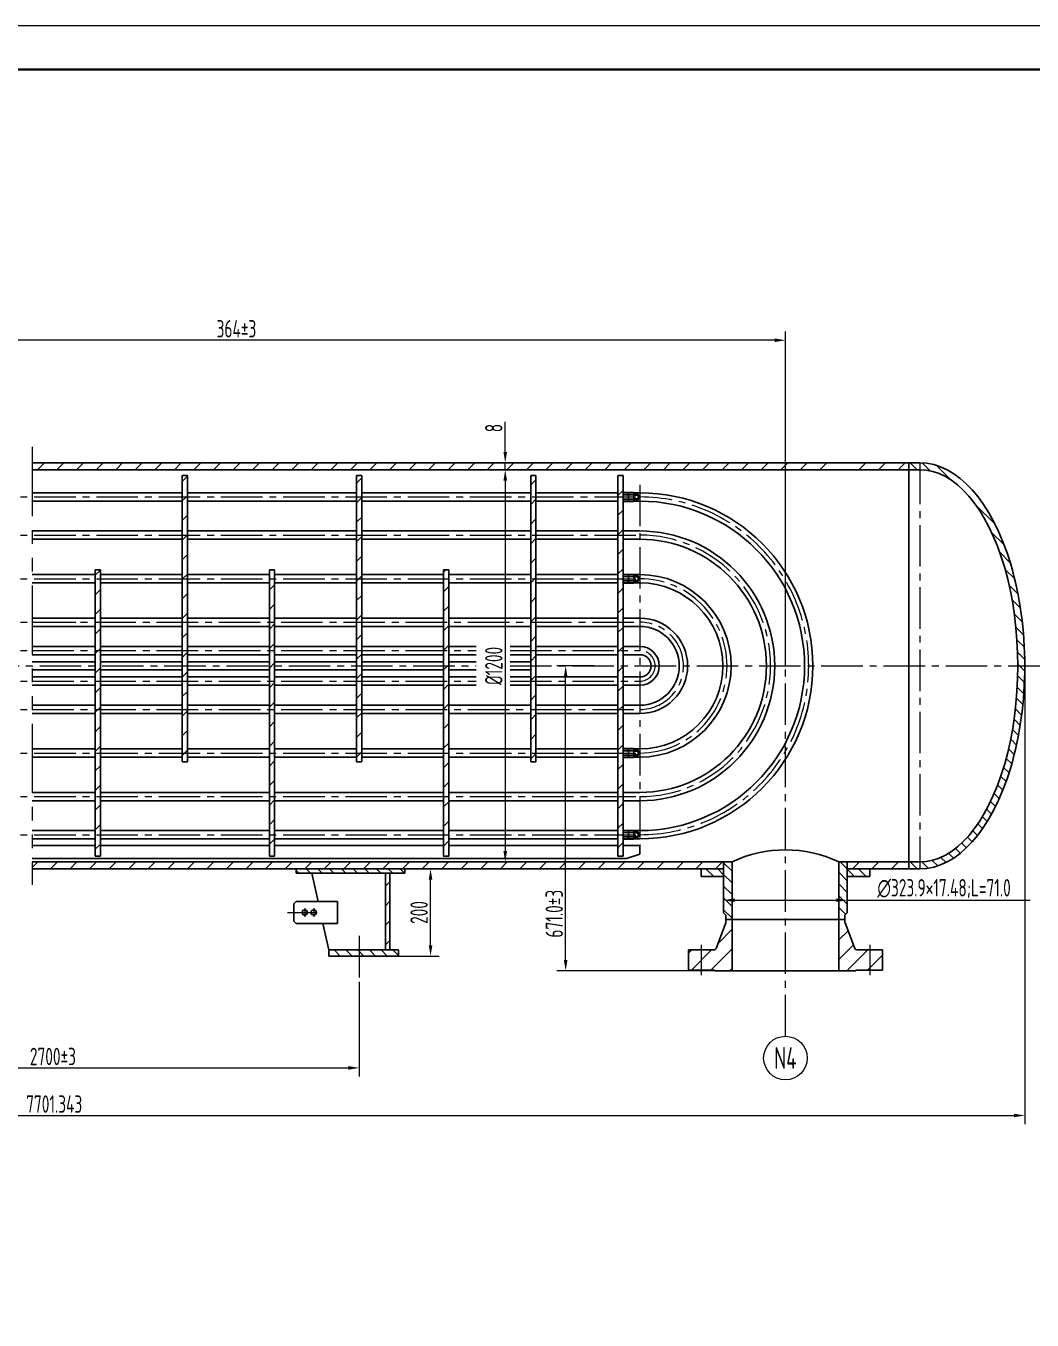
# Model space of a CAD drawing. Header units: millimetres. Extents: x 5765 to 6606, y -201 to 393.
# Drawn here: x 6033.8 to 6264.8, y 96.4 to 393.4 of the extents above; entities that cross this region are included whole.
import ezdxf
from ezdxf.enums import TextEntityAlignment as Align

# ---------------------------------------------------------------- set-up
doc = ezdxf.new("R2010")
doc.units = ezdxf.units.MM
doc.linetypes.add('CENTER2', pattern=[28.575, 19.05, -3.175, 3.175, -3.175])
doc.linetypes.add('PHANTOM2', pattern=[31.75, 15.875, -3.175, 3.175, -3.175, 3.175, -3.175])
for name, color, linetype, lineweight in [('1粗实线', 7, 'Continuous', 35), ('2细实线', 3, 'Continuous', 13), ('3中心线', 1, 'CENTER2', 13), ('5双点划线', 2, 'PHANTOM2', 13), ('6剖面线', 6, 'Continuous', 13), ('7文本', 2, 'Continuous', 13), ('8标注', 3, 'Continuous', 13), ('9图表', 4, 'Continuous', 13)]:
    doc.layers.add(name, color=color, linetype=linetype, lineweight=lineweight)
doc.styles.add('lanpec', font='bpec_e.shx', dxfattribs={"width": 0.75, "bigfont": 'hztxt.shx'})
doc.styles.add('lanpec-dim', font='bpec_e.shx', dxfattribs={"width": 0.75})
doc.dimstyles.new('lanpec', dxfattribs={"dimtxt": 4, "dimasz": 2.5, "dimexe": 2, "dimexo": 0, "dimtad": 1, "dimdsep": 46, "dimtxsty": 'lanpec-dim', "dimcen": 2.5, "dimclrd": 256, "dimclre": 256, "dimclrt": 256, "dimazin": 0, "dimtfac": 1, "dimtmove": 0, "dimatfit": 3, "dimfxl": 1, "dimlwd": -1, "dimlwe": -1, "dimarcsym": 0})
doc.dimstyles.new('lanpec$0', dxfattribs={"dimscale": 10, "dimtxt": 4, "dimasz": 2.5, "dimexe": 2, "dimexo": 0, "dimtad": 1, "dimdec": 1, "dimdsep": 46, "dimtxsty": 'lanpec-dim', "dimcen": 0.09, "dimclrd": 256, "dimclre": 256, "dimclrt": 256, "dimadec": 1, "dimazin": 0, "dimtfac": 0.707, "dimtdec": 1, "dimtmove": 0, "dimatfit": 3, "dimfxl": 1, "dimarcsym": 0})
pattern_1 = [(45, (5976.231, 1232.6665), (-2.245064, 2.245064), [])]
pattern_2 = [(45, (4694.1136, 1225.4464), (-2.245064, 2.245064), [])]
pattern_3 = [(135, (5976.2309, 1232.6665), (-1.3470384, -1.3470384), [])]

# ---------------------------------------------------------------- blocks, each defined once
blk = doc.blocks.new('A1')
at = {"layer": '1粗实线'}
blk.add_lwpolyline([(-816, 10), (-10, 10), (-10, 584), (-816, 584)], close=True, dxfattribs=at)
at = {"layer": '9图表'}
blk.add_lwpolyline([(-841, 0), (0, 0), (0, 594), (-841, 594)], close=True, dxfattribs=at)
blk = doc.blocks.new('*D35')
at = {"layer": '8标注', "transparency": 16777216}
for p, q in [((5956.1, 325.61), (5956.1, 319.3)), ((6205.65, 321.3), (5958.6, 321.3)), ((6208.15, 246.58), (6208.15, 323.3))]:
    blk.add_line(p, q, dxfattribs=at)
for points in [[(5958.6, 321.72), (5958.6, 320.88), (5956.1, 321.3)], [(6205.65, 321.72), (6205.65, 320.88), (6208.15, 321.3)]]:
    blk.add_solid(points, dxfattribs=at)
at = {"layer": 'Defpoints', "color": 0, "transparency": 16777216}
for p in [(5956.1, 325.61), (5956.1, 321.3), (6208.15, 246.58)]:
    blk.add_point(p, dxfattribs=at)
at = {"layer": '8标注', "transparency": 16777216, "insert": (6082.13, 323.93), "char_height": 4, "attachment_point": 5, "style": 'lanpec-dim'}
blk.add_mtext('364%%P3', dxfattribs=at)
blk = doc.blocks.new('*D37')
at = {"layer": '8标注', "transparency": 16777216}
for p, q in [((5969.68, 173.87), (5969.68, 152.32)), ((6110.31, 174.04), (6110.31, 152.32)), ((5972.18, 154.32), (6107.81, 154.32))]:
    blk.add_line(p, q, dxfattribs=at)
for points in [[(5972.18, 154.74), (5972.18, 153.9), (5969.68, 154.32)], [(6107.81, 154.74), (6107.81, 153.9), (6110.31, 154.32)]]:
    blk.add_solid(points, dxfattribs=at)
at = {"layer": 'Defpoints', "color": 0, "transparency": 16777216}
for p in [(5969.68, 173.87), (6110.31, 174.04), (6110.31, 154.32)]:
    blk.add_point(p, dxfattribs=at)
at = {"layer": '8标注', "transparency": 16777216, "insert": (6040, 156.94), "char_height": 4, "attachment_point": 5, "style": 'lanpec-dim'}
blk.add_mtext('2700%%P3', dxfattribs=at)
blk = doc.blocks.new('*D38')
at = {"layer": '8标注', "transparency": 16777216}
for p, q in [((5817.5, 246.58), (5817.5, 141.4)), ((6263.09, 246.58), (6263.09, 141.4)), ((5820, 143.4), (6260.59, 143.4))]:
    blk.add_line(p, q, dxfattribs=at)
for points in [[(5820, 143.81), (5820, 142.98), (5817.5, 143.4)], [(6260.59, 143.81), (6260.59, 142.98), (6263.09, 143.4)]]:
    blk.add_solid(points, dxfattribs=at)
at = {"layer": 'Defpoints', "color": 0, "transparency": 16777216}
for p in [(5817.5, 246.58), (6263.09, 246.58), (6263.09, 143.4)]:
    blk.add_point(p, dxfattribs=at)
at = {"layer": '8标注', "transparency": 16777216, "insert": (6040.3, 146.02), "char_height": 4, "attachment_point": 5, "style": 'lanpec-dim'}
blk.add_mtext('7701.343', dxfattribs=at)
blk = doc.blocks.new('*D41')
at = {"layer": '8标注', "transparency": 16777216}
for p, q in [((6143.83, 291.58), (6145.83, 291.58)), ((6143.83, 289.08), (6143.83, 204.08)), ((6143.83, 201.58), (6145.83, 201.58))]:
    blk.add_line(p, q, dxfattribs=at)
for points in [[(6143.42, 289.08), (6144.25, 289.08), (6143.83, 291.58)], [(6143.42, 204.08), (6144.25, 204.08), (6143.83, 201.58)]]:
    blk.add_solid(points, dxfattribs=at)
at = {"layer": 'Defpoints', "color": 0, "transparency": 16777216}
for p in [(6143.83, 291.58), (6143.83, 201.58), (6143.83, 201.58)]:
    blk.add_point(p, dxfattribs=at)
at = {"layer": '8标注', "transparency": 16777216, "insert": (6141.21, 246.58), "char_height": 4, "attachment_point": 5, "rotation": 90, "style": 'lanpec-dim'}
blk.add_mtext('%%C1200', dxfattribs=at)
blk = doc.blocks.new('*D45')
at = {"layer": '8标注', "transparency": 16777216}
for p, q in [((6193.97, 192.8), (6193.97, 194.8)), ((6222.34, 191.41), (6222.34, 194.8)), ((6196.47, 192.8), (6219.84, 192.8)), ((6222.34, 192.8), (6264.31, 192.8))]:
    blk.add_line(p, q, dxfattribs=at)
for points in [[(6196.47, 193.22), (6196.47, 192.39), (6193.97, 192.8)], [(6219.84, 193.22), (6219.84, 192.39), (6222.34, 192.8)]]:
    blk.add_solid(points, dxfattribs=at)
at = {"layer": 'Defpoints', "color": 0, "transparency": 16777216}
for p in [(6193.97, 192.8), (6222.34, 192.8), (6222.34, 191.41)]:
    blk.add_point(p, dxfattribs=at)
at = {"layer": '8标注', "transparency": 16777216, "insert": (6244.57, 195.5), "char_height": 4, "attachment_point": 5, "style": 'lanpec-dim'}
blk.add_mtext('∅323.9×17.48;L=71.0', dxfattribs=at)
blk = doc.blocks.new('*D52')
at = {"layer": '8标注', "transparency": 16777216}
for p, q in [((6120.81, 199.98), (6128.69, 199.98)), ((6126.69, 182.48), (6126.69, 197.48)), ((6119.31, 179.98), (6128.69, 179.98))]:
    blk.add_line(p, q, dxfattribs=at)
for points in [[(6126.27, 197.48), (6127.1, 197.48), (6126.69, 199.98)], [(6126.27, 182.48), (6127.1, 182.48), (6126.69, 179.98)]]:
    blk.add_solid(points, dxfattribs=at)
at = {"layer": 'Defpoints', "color": 0, "transparency": 16777216}
for p in [(6120.81, 199.98), (6126.69, 199.98), (6119.31, 179.98)]:
    blk.add_point(p, dxfattribs=at)
at = {"layer": '8标注', "transparency": 16777216, "insert": (6124.06, 189.98), "char_height": 4, "attachment_point": 5, "rotation": 90, "style": 'lanpec-dim'}
blk.add_mtext('200', dxfattribs=at)
blk = doc.blocks.new('*D54')
at = {"layer": '8标注', "transparency": 16777216}
for p, q in [((6143.83, 295.68), (6143.83, 302.55)), ((6148.36, 293.18), (6141.83, 293.18)), ((6147.83, 291.58), (6141.83, 291.58)), ((6143.83, 291.58), (6143.83, 293.18)), ((6143.83, 289.08), (6143.83, 286.58))]:
    blk.add_line(p, q, dxfattribs=at)
for points in [[(6143.42, 295.68), (6144.25, 295.68), (6143.83, 293.18)], [(6143.42, 289.08), (6144.25, 289.08), (6143.83, 291.58)]]:
    blk.add_solid(points, dxfattribs=at)
at = {"layer": 'Defpoints', "color": 0, "transparency": 16777216}
for p in [(6143.83, 293.18), (6147.83, 291.58), (6148.36, 293.18)]:
    blk.add_point(p, dxfattribs=at)
at = {"layer": '8标注', "transparency": 16777216, "insert": (6141.21, 301.15), "char_height": 4, "attachment_point": 5, "rotation": 90, "style": 'lanpec-dim'}
blk.add_mtext('8', dxfattribs=at)
blk = doc.blocks.new('管口号')
at = {"layer": '2细实线'}
blk.add_circle((0, 5), 5, dxfattribs=at)
at = {"layer": '7文本', "style": 'lanpec', "width": 0.75}
blk.add_attdef('N', text='', height=5, dxfattribs=at).set_placement((0, 5), align=Align.MIDDLE_CENTER)
blk = doc.blocks.new('*D59')
at = {"layer": '8标注', "transparency": 16777216}
for p, q in [((6164.24, 246.58), (6155.7, 246.58)), ((6157.7, 179.08), (6157.7, 244.08)), ((6204.23, 176.58), (6155.7, 176.58))]:
    blk.add_line(p, q, dxfattribs=at)
for points in [[(6157.28, 244.08), (6158.12, 244.08), (6157.7, 246.58)], [(6157.28, 179.08), (6158.12, 179.08), (6157.7, 176.58)]]:
    blk.add_solid(points, dxfattribs=at)
at = {"layer": 'Defpoints', "color": 0, "transparency": 16777216}
for p in [(6157.7, 246.58), (6164.24, 246.58), (6204.23, 176.58)]:
    blk.add_point(p, dxfattribs=at)
at = {"layer": '8标注', "transparency": 16777216, "insert": (6155.08, 189.7), "char_height": 4, "attachment_point": 5, "rotation": 90, "style": 'lanpec-dim'}
blk.add_mtext('671.0±3', dxfattribs=at)

msp = doc.modelspace()

# ---------------------------------------------------------------- hatches: boundary and pattern name
at = {"layer": '6剖面线'}
h = msp.add_hatch(dxfattribs=at)
h.set_pattern_fill('ANSI31', color=256, style=0)
h.set_pattern_definition(pattern_1)
h.paths.add_polyline_path([(6223.673, 293.183), (6223.673, 291.583), (6236.493, 291.583), (6236.493, 293.183)])
h.paths.add_polyline_path([(6219.401, 291.583), (6219.401, 293.183), (6035.241, 293.183), (6035.241, 291.583)])
h = msp.add_hatch(dxfattribs=at)
h.set_pattern_fill('ANSI31', color=256, scale=0.6, angle=90, style=0)
h.set_pattern_definition(pattern_3)
h.paths.add_polyline_path([(6238.993, 201.583), (6236.493, 201.583), (6236.493, 199.983), (6238.993, 199.983)])
edge = h.paths.add_edge_path()
edge.add_ellipse((6238.993, 246.583), major_axis=(0, 46.6), ratio=0.5171674, start_angle=180, end_angle=360)
edge.add_line((6238.993, 293.183), (6238.993, 291.583))
edge.add_ellipse((6238.993, 246.583), major_axis=(0, 45), ratio=0.5, start_angle=180, end_angle=360, ccw=False)
edge.add_line((6238.993, 201.583), (6238.993, 199.983))
h.paths.add_polyline_path([(6238.993, 293.183), (6236.493, 293.183), (6236.493, 291.583), (6238.993, 291.583)])
h = msp.add_hatch(dxfattribs=at)
h.set_pattern_fill('ANSI31', color=256, style=0)
h.set_pattern_definition(pattern_1)
h.paths.add_polyline_path([(6069.693, 224.583), (6070.893, 224.583), (6070.893, 290.283), (6069.693, 290.283)])
h = msp.add_hatch(dxfattribs=at)
h.set_pattern_fill('ANSI31', color=256, style=0)
h.set_pattern_definition(pattern_1)
h.paths.add_polyline_path([(6109.693, 224.583), (6110.893, 224.583), (6110.893, 290.283), (6109.693, 290.283)])
h = msp.add_hatch(dxfattribs=at)
h.set_pattern_fill('ANSI31', color=256, style=0)
h.set_pattern_definition(pattern_1)
h.paths.add_polyline_path([(6149.693, 224.583), (6150.893, 224.583), (6150.893, 290.283), (6149.693, 290.283)])
h = msp.add_hatch(dxfattribs=at)
h.set_pattern_fill('ANSI31', color=256, style=0)
h.set_pattern_definition(pattern_1)
h.paths.add_polyline_path([(6170.893, 290.283), (6169.693, 290.283), (6169.693, 202.883), (6170.893, 202.883)])
h = msp.add_hatch(dxfattribs=at)
h.set_pattern_fill('ANSI31', color=256, style=0)
h.set_pattern_definition([(45, (6050.4427, 245.6563), (-2.24506, 2.24506), [])])
h.paths.add_polyline_path([(6050.893, 246.583), (6049.693, 246.583), (6049.693, 243.083), (6050.893, 243.083)])
h.paths.add_polyline_path([(6050.893, 243.083), (6049.693, 243.083), (6049.693, 236.583), (6050.893, 236.583)])
h.paths.add_polyline_path([(6050.893, 236.583), (6049.693, 236.583), (6049.693, 226.583), (6050.893, 226.583)])
h.paths.add_polyline_path([(6050.893, 226.583), (6049.693, 226.583), (6049.693, 216.583), (6050.893, 216.583)])
h.paths.add_polyline_path([(6050.893, 216.583), (6049.693, 216.583), (6049.693, 207.833), (6050.893, 207.833)])
h.paths.add_polyline_path([(6050.893, 207.833), (6049.693, 207.833), (6049.693, 202.883), (6050.893, 202.883)])
h.paths.add_polyline_path([(6050.893, 268.583), (6049.693, 268.583), (6049.693, 266.583), (6050.893, 266.583)])
h.paths.add_polyline_path([(6050.893, 266.583), (6049.693, 266.583), (6049.693, 256.583), (6050.893, 256.583)])
h.paths.add_polyline_path([(6050.893, 256.583), (6049.693, 256.583), (6049.693, 250.083), (6050.893, 250.083)])
h.paths.add_polyline_path([(6050.893, 250.083), (6049.693, 250.083), (6049.693, 246.583), (6050.893, 246.583)])
h = msp.add_hatch(dxfattribs=at)
h.set_pattern_fill('ANSI31', color=256, style=0)
h.set_pattern_definition(pattern_1)
h.paths.add_polyline_path([(6090.893, 268.583), (6089.693, 268.583), (6089.693, 202.883), (6090.893, 202.883)])
h = msp.add_hatch(dxfattribs=at)
h.set_pattern_fill('ANSI31', color=256, style=0)
h.set_pattern_definition(pattern_1)
h.paths.add_polyline_path([(6130.893, 268.583), (6129.693, 268.583), (6129.693, 202.883), (6130.893, 202.883)])
h = msp.add_hatch(dxfattribs=at)
h.set_pattern_fill('ANSI31', color=256, style=0)
h.set_pattern_definition(pattern_2)
h.paths.add_polyline_path([(6236.493, 201.583), (6222.336, 201.583), (6222.336, 199.983), (6236.493, 199.983)])
h.paths.add_polyline_path([(6193.968, 199.983), (6193.968, 201.583), (6035.241, 201.583), (6035.241, 199.983), (6107.921, 199.983), (6108.834, 199.983), (6110.549, 199.983), (6112.402, 199.983), (6113.177, 199.983)])
h = msp.add_hatch(dxfattribs=at)
h.set_pattern_fill('ANSI31', color=256, scale=0.6, angle=90, style=0)
h.set_pattern_definition([(135, (6109.3625, 199.5294), (-1.34704, -1.34704), [])])
h.paths.add_polyline_path([(6113.177, 199.983), (6107.921, 199.983), (6107.921, 198.983), (6113.177, 198.983)])
h.paths.add_polyline_path([(6107.921, 198.983), (6107.921, 199.983), (6095.811, 199.983), (6095.811, 198.983)])
h.paths.add_polyline_path([(6113.177, 199.983), (6113.177, 198.983), (6120.811, 198.983), (6120.811, 199.983)])
h = msp.add_hatch(dxfattribs=at)
h.set_pattern_fill('ANSI31', color=256, scale=0.6, angle=90, style=0)
h.set_pattern_definition(pattern_3)
h.paths.add_polyline_path([(6193.968, 198.215), (6193.968, 199.983), (6188.808, 199.983), (6188.808, 198.215)])
h.paths.add_polyline_path([(6222.336, 199.983), (6222.336, 198.215), (6227.496, 198.215), (6227.496, 199.983)])
h = msp.add_hatch(dxfattribs=at)
h.set_pattern_fill('ANSI31', color=256, scale=0.6, angle=90, style=0)
h.set_pattern_definition([(135, (6194.1726, 193.1177), (-1.34704, -1.34704), [])])
h.paths.add_polyline_path([(6194.502, 201.583), (6193.968, 201.583), (6193.968, 189.879), (6194.502, 189.345)])
h.paths.add_polyline_path([(6222.336, 201.583), (6221.802, 201.583), (6221.802, 189.345), (6222.336, 189.879)])
h.paths.add_polyline_path([(6195.902, 188.383), (6194.502, 188.383), (6194.502, 201.583), (6195.902, 201.583)])
h.paths.add_polyline_path([(6221.802, 188.383), (6220.402, 188.383), (6220.402, 201.583), (6221.802, 201.583)])
h = msp.add_hatch(dxfattribs=at)
h.set_pattern_fill('ANSI31', color=256, style=0)
h.set_pattern_definition(pattern_2)
h.paths.add_polyline_path([(6117.311, 198.983), (6116.311, 198.983), (6116.311, 181.383), (6117.311, 181.383)])
h = msp.add_hatch(dxfattribs=at)
h.set_pattern_fill('ANSI31', color=256, style=0)
h.set_pattern_definition(pattern_1)
h.paths.add_polyline_path([(6227.522, 181.393), (6226.022, 181.393), (6226.022, 176.783), (6227.522, 176.783)])
h.paths.add_polyline_path([(6229.022, 181.393), (6227.522, 181.393), (6227.522, 176.783), (6229.022, 176.783)])
h.paths.add_polyline_path([(6226.022, 176.783), (6224.342, 176.783), (6224.342, 176.583), (6220.402, 176.583), (6220.402, 188.383), (6221.802, 188.383), (6221.802, 187.776, 0.09138), (6221.835, 187.597), (6224.079, 181.715, 0.3110597), (6224.547, 181.393), (6226.022, 181.393)])
h.paths.add_polyline_path([(6230.402, 176.783), (6229.022, 176.783), (6229.022, 181.393), (6230.402, 181.393)])
h.paths.add_polyline_path([(6195.902, 176.583), (6191.962, 176.583), (6191.962, 176.783), (6188.782, 176.783), (6188.782, 181.393), (6191.758, 181.393, 0.3110597), (6192.225, 181.715), (6194.469, 187.597, 0.09138), (6194.502, 187.776), (6194.502, 188.383), (6195.902, 188.383)])
h.paths.add_polyline_path([(6188.782, 176.783), (6185.902, 176.783), (6185.902, 181.393), (6188.782, 181.393)])
h = msp.add_hatch(dxfattribs=at)
h.set_pattern_fill('ANSI31', color=256, scale=0.6, angle=90, style=0)
h.set_pattern_definition([(135, (4694.1136, 1225.4464), (-1.3470384, -1.3470384), [])])
h.paths.add_polyline_path([(6119.311, 179.983), (6119.311, 181.383), (6110.311, 181.383), (6110.311, 179.983)])
h.paths.add_polyline_path([(6110.311, 179.983), (6110.311, 181.383), (6103.311, 181.383), (6103.311, 179.983)])

# ---------------------------------------------------------------- linework, layer by layer
for p, q in [((6035.241, 293.183), (6224.04, 293.183)), ((6035.241, 291.583), (6223, 291.583)), ((6222.953, 291.583), (6236.493, 291.583)), ((6223.673, 293.183), (6236.493, 293.183)), ((6236.493, 293.183), (6236.493, 199.983)), ((6238.993, 293.183), (6236.493, 293.183)), ((6238.993, 291.583), (6236.493, 291.583)), ((6069.693, 224.583), (6069.693, 290.283)), ((6069.693, 290.283), (6070.893, 290.283)), ((6070.893, 224.583), (6070.893, 290.283)), ((6109.693, 224.583), (6109.693, 290.283)), ((6109.693, 290.283), (6110.893, 290.283)), ((6110.893, 224.583), (6110.893, 290.283)), ((6149.693, 224.583), (6149.693, 290.283)), ((6149.693, 290.283), (6150.893, 290.283)), ((6150.893, 224.583), (6150.893, 290.283)), ((6169.693, 202.883), (6169.693, 290.283)), ((6169.693, 290.283), (6170.893, 290.283)), ((6170.893, 202.883), (6170.893, 290.283)), ((6035.241, 286.283), (6069.693, 286.283)), ((6070.893, 286.283), (6109.693, 286.283)), ((6110.893, 286.283), (6149.693, 286.283)), ((6150.893, 286.283), (6169.693, 286.283)), ((6170.893, 286.283), (6174.743, 286.283)), ((6170.893, 284.583), (6170.893, 286.083)), ((6172.042, 286.333), (6170.964, 286.333)), ((6172.042, 285.833), (6170.964, 285.833)), ((6172.113, 284.583), (6172.113, 286.083)), ((6172.113, 284.583), (6172.113, 286.083)), ((6173.262, 286.333), (6172.184, 286.333)), ((6173.262, 285.833), (6172.184, 285.833)), ((6173.333, 284.583), (6173.333, 286.083)), ((6173.333, 285.933), (6174.333, 285.933)), ((6173.333, 285.733), (6174.533, 285.733)), ((6174.333, 285.933), (6174.533, 285.733)), ((6174.333, 285.933), (6174.333, 284.733)), ((6174.533, 285.733), (6174.533, 284.933)), ((6035.241, 284.383), (6069.693, 284.383)), ((6070.893, 284.383), (6109.693, 284.383)), ((6110.893, 284.383), (6149.693, 284.383)), ((6150.893, 284.383), (6169.693, 284.383)), ((6170.893, 284.383), (6174.743, 284.383)), ((6172.042, 284.833), (6170.964, 284.833)), ((6172.042, 284.333), (6170.964, 284.333)), ((6173.262, 284.833), (6172.184, 284.833)), ((6173.262, 284.333), (6172.184, 284.333)), ((6174.533, 284.933), (6173.333, 284.933)), ((6174.333, 284.733), (6173.333, 284.733)), ((6174.533, 284.933), (6174.333, 284.733)), ((6035.241, 277.533), (6069.693, 277.533)), ((6070.893, 277.533), (6109.693, 277.533)), ((6110.893, 277.533), (6149.693, 277.533)), ((6150.893, 277.533), (6169.693, 277.533)), ((6170.893, 277.533), (6174.743, 277.533)), ((6035.241, 275.633), (6069.693, 275.633)), ((6070.893, 275.633), (6109.693, 275.633)), ((6110.893, 275.633), (6149.693, 275.633)), ((6150.893, 275.633), (6169.693, 275.633)), ((6170.893, 275.633), (6174.743, 275.633)), ((6035.241, 267.533), (6049.693, 267.533)), ((6049.693, 268.583), (6049.693, 202.883)), ((6049.693, 268.583), (6050.893, 268.583)), ((6050.893, 268.583), (6050.893, 202.883)), ((6050.893, 267.533), (6069.693, 267.533)), ((6070.893, 267.533), (6089.693, 267.533)), ((6089.693, 268.583), (6089.693, 202.883)), ((6089.693, 268.583), (6090.893, 268.583)), ((6090.893, 268.583), (6090.893, 202.883)), ((6090.893, 267.533), (6109.693, 267.533)), ((6110.893, 267.533), (6129.693, 267.533)), ((6129.693, 268.583), (6129.693, 202.883)), ((6129.693, 268.583), (6130.893, 268.583)), ((6130.893, 268.583), (6130.893, 202.883)), ((6130.893, 267.533), (6149.693, 267.533)), ((6150.893, 267.533), (6169.693, 267.533)), ((6170.893, 267.533), (6174.743, 267.533)), ((6170.893, 265.833), (6170.893, 267.333)), ((6172.042, 267.583), (6170.964, 267.583)), ((6172.113, 265.833), (6172.113, 267.333)), ((6172.113, 265.833), (6172.113, 267.333)), ((6173.262, 267.583), (6172.184, 267.583)), ((6173.333, 265.833), (6173.333, 267.333)), ((6035.241, 265.633), (6049.693, 265.633)), ((6050.893, 265.633), (6069.693, 265.633)), ((6070.893, 265.633), (6089.693, 265.633)), ((6090.893, 265.633), (6109.693, 265.633)), ((6110.893, 265.633), (6129.693, 265.633)), ((6130.893, 265.633), (6149.693, 265.633)), ((6150.893, 265.633), (6169.693, 265.633)), ((6170.893, 265.633), (6174.743, 265.633)), ((6172.042, 267.083), (6170.964, 267.083)), ((6172.042, 266.083), (6170.964, 266.083)), ((6172.042, 265.583), (6170.964, 265.583)), ((6173.262, 267.083), (6172.184, 267.083)), ((6173.262, 266.083), (6172.184, 266.083)), ((6173.262, 265.583), (6172.184, 265.583)), ((6173.333, 267.183), (6174.333, 267.183)), ((6173.333, 266.983), (6174.533, 266.983)), ((6174.533, 266.183), (6173.333, 266.183)), ((6174.333, 265.983), (6173.333, 265.983)), ((6174.333, 267.183), (6174.533, 266.983)), ((6174.333, 267.183), (6174.333, 265.983)), ((6174.533, 266.183), (6174.333, 265.983)), ((6174.533, 266.983), (6174.533, 266.183)), ((6035.241, 257.533), (6049.693, 257.533)), ((6035.241, 255.633), (6049.693, 255.633)), ((6050.893, 257.533), (6069.693, 257.533)), ((6050.893, 255.633), (6069.693, 255.633)), ((6070.893, 257.533), (6089.693, 257.533)), ((6070.893, 255.633), (6089.693, 255.633)), ((6090.893, 257.533), (6109.693, 257.533)), ((6090.893, 255.633), (6109.693, 255.633)), ((6110.893, 257.533), (6129.693, 257.533)), ((6110.893, 255.633), (6129.693, 255.633)), ((6130.893, 257.533), (6149.693, 257.533)), ((6130.893, 255.633), (6149.693, 255.633)), ((6150.893, 257.533), (6169.693, 257.533)), ((6150.893, 255.633), (6169.693, 255.633)), ((6170.893, 257.533), (6174.743, 257.533)), ((6170.893, 255.633), (6174.743, 255.633)), ((6035.241, 251.033), (6049.693, 251.033)), ((6050.893, 251.033), (6069.693, 251.033)), ((6070.893, 251.033), (6089.693, 251.033)), ((6090.893, 251.033), (6109.693, 251.033)), ((6110.893, 251.033), (6129.693, 251.033)), ((6130.893, 251.033), (6137.13, 251.033)), ((6144.95, 251.033), (6149.693, 251.033)), ((6150.893, 251.033), (6169.693, 251.033)), ((6170.893, 251.033), (6174.743, 251.033)), ((6035.241, 249.133), (6049.693, 249.133)), ((6035.241, 247.533), (6049.693, 247.533)), ((6050.893, 249.133), (6069.693, 249.133)), ((6050.893, 247.533), (6069.693, 247.533)), ((6070.893, 249.133), (6089.693, 249.133)), ((6070.893, 247.533), (6089.693, 247.533)), ((6090.893, 249.133), (6109.693, 249.133)), ((6090.893, 247.533), (6109.693, 247.533)), ((6110.893, 249.133), (6129.693, 249.133)), ((6110.893, 247.533), (6129.693, 247.533)), ((6130.893, 249.133), (6137.13, 249.133)), ((6130.893, 247.533), (6137.13, 247.533)), ((6144.95, 249.133), (6149.693, 249.133)), ((6144.95, 247.533), (6149.693, 247.533)), ((6150.893, 249.133), (6169.693, 249.133)), ((6170.893, 249.133), (6174.743, 249.133)), ((6035.241, 245.633), (6049.693, 245.633)), ((6035.241, 244.033), (6049.693, 244.033)), ((6050.893, 245.633), (6069.693, 245.633)), ((6050.893, 244.033), (6069.693, 244.033)), ((6070.893, 245.633), (6089.693, 245.633)), ((6070.893, 244.033), (6089.693, 244.033)), ((6090.893, 245.633), (6109.693, 245.633)), ((6090.893, 244.033), (6109.693, 244.033)), ((6110.893, 245.633), (6129.693, 245.633)), ((6110.893, 244.033), (6129.693, 244.033)), ((6130.893, 245.633), (6137.13, 245.633)), ((6130.893, 244.033), (6137.13, 244.033)), ((6144.95, 245.633), (6149.693, 245.633)), ((6144.95, 244.033), (6149.693, 244.033)), ((6150.893, 244.033), (6169.693, 244.033)), ((6170.893, 244.033), (6174.743, 244.033)), ((6035.241, 242.133), (6049.693, 242.133)), ((6050.893, 242.133), (6069.693, 242.133)), ((6070.893, 242.133), (6089.693, 242.133)), ((6090.893, 242.133), (6109.693, 242.133)), ((6110.893, 242.133), (6129.693, 242.133)), ((6130.893, 242.133), (6137.13, 242.133)), ((6144.95, 242.133), (6149.693, 242.133)), ((6150.893, 242.133), (6169.693, 242.133)), ((6170.893, 242.133), (6174.743, 242.133)), ((6035.241, 237.533), (6049.693, 237.533)), ((6035.241, 235.633), (6049.693, 235.633)), ((6050.893, 237.533), (6069.693, 237.533)), ((6050.893, 235.633), (6069.693, 235.633)), ((6070.893, 237.533), (6089.693, 237.533)), ((6070.893, 235.633), (6089.693, 235.633)), ((6090.893, 237.533), (6109.693, 237.533)), ((6090.893, 235.633), (6109.693, 235.633)), ((6110.893, 237.533), (6129.693, 237.533)), ((6110.893, 235.633), (6129.693, 235.633)), ((6130.893, 237.533), (6149.693, 237.533)), ((6130.893, 235.633), (6149.693, 235.633)), ((6150.893, 237.533), (6169.693, 237.533)), ((6150.893, 235.633), (6169.693, 235.633)), ((6170.893, 237.533), (6174.743, 237.533)), ((6170.893, 235.633), (6174.743, 235.633)), ((6035.241, 227.533), (6049.693, 227.533)), ((6050.893, 227.533), (6069.693, 227.533)), ((6070.893, 227.533), (6089.693, 227.533)), ((6090.893, 227.533), (6109.693, 227.533)), ((6110.893, 227.533), (6129.693, 227.533)), ((6130.893, 227.533), (6149.693, 227.533)), ((6150.893, 227.533), (6169.693, 227.533)), ((6170.893, 227.533), (6174.743, 227.533)), ((6170.893, 225.833), (6170.893, 227.333)), ((6172.042, 227.583), (6170.964, 227.583)), ((6172.042, 227.083), (6170.964, 227.083)), ((6172.042, 226.083), (6170.964, 226.083)), ((6172.113, 225.833), (6172.113, 227.333)), ((6172.113, 225.833), (6172.113, 227.333)), ((6173.262, 227.583), (6172.184, 227.583)), ((6173.262, 227.083), (6172.184, 227.083)), ((6173.262, 226.083), (6172.184, 226.083)), ((6173.333, 225.833), (6173.333, 227.333)), ((6173.333, 227.183), (6174.333, 227.183)), ((6173.333, 226.983), (6174.533, 226.983)), ((6174.533, 226.183), (6173.333, 226.183)), ((6174.333, 225.983), (6173.333, 225.983)), ((6174.333, 227.183), (6174.533, 226.983)), ((6174.333, 227.183), (6174.333, 225.983)), ((6174.533, 226.183), (6174.333, 225.983)), ((6174.533, 226.983), (6174.533, 226.183)), ((6035.241, 225.633), (6049.693, 225.633)), ((6050.893, 225.633), (6069.693, 225.633)), ((6069.693, 224.583), (6070.893, 224.583)), ((6070.893, 225.633), (6089.693, 225.633)), ((6090.893, 225.633), (6109.693, 225.633)), ((6109.693, 224.583), (6110.893, 224.583)), ((6110.893, 225.633), (6129.693, 225.633)), ((6130.893, 225.633), (6149.693, 225.633)), ((6149.693, 224.583), (6150.893, 224.583)), ((6150.893, 225.633), (6169.693, 225.633)), ((6170.893, 225.633), (6174.743, 225.633)), ((6172.042, 225.583), (6170.964, 225.583)), ((6173.262, 225.583), (6172.184, 225.583)), ((6035.241, 217.533), (6049.693, 217.533)), ((6050.893, 217.533), (6089.693, 217.533)), ((6090.893, 217.533), (6129.693, 217.533)), ((6130.893, 217.533), (6169.693, 217.533)), ((6170.893, 217.533), (6174.743, 217.533)), ((6170.893, 215.833), (6170.893, 217.333)), ((6035.241, 215.633), (6049.693, 215.633)), ((6050.893, 215.633), (6089.693, 215.633)), ((6090.893, 215.633), (6129.693, 215.633)), ((6130.893, 215.633), (6169.693, 215.633)), ((6170.893, 215.633), (6174.743, 215.633)), ((6035.241, 208.783), (6049.693, 208.783)), ((6050.893, 208.783), (6089.693, 208.783)), ((6090.893, 208.783), (6129.693, 208.783)), ((6130.893, 208.783), (6169.693, 208.783)), ((6170.893, 208.783), (6174.743, 208.783)), ((6170.893, 207.083), (6170.893, 208.583)), ((6172.042, 208.833), (6170.964, 208.833)), ((6172.042, 208.333), (6170.964, 208.333)), ((6172.113, 207.083), (6172.113, 208.583)), ((6172.113, 207.083), (6172.113, 208.583)), ((6173.262, 208.833), (6172.184, 208.833)), ((6173.262, 208.333), (6172.184, 208.333)), ((6173.333, 207.083), (6173.333, 208.583)), ((6173.333, 208.433), (6174.333, 208.433)), ((6173.333, 208.233), (6174.533, 208.233)), ((6174.333, 208.433), (6174.533, 208.233)), ((6174.333, 208.433), (6174.333, 207.233)), ((6174.533, 208.233), (6174.533, 207.433)), ((6035.241, 206.883), (6049.693, 206.883)), ((6035.241, 205.383), (6049.693, 205.383)), ((6050.893, 206.883), (6089.693, 206.883)), ((6050.893, 205.383), (6089.693, 205.383)), ((6090.893, 206.883), (6129.693, 206.883)), ((6090.893, 205.383), (6129.693, 205.383)), ((6130.893, 206.883), (6169.693, 206.883)), ((6130.893, 205.383), (6169.693, 205.383)), ((6170.893, 206.883), (6174.743, 206.883)), ((6170.893, 205.383), (6174.693, 205.383)), ((6172.042, 207.333), (6170.964, 207.333)), ((6172.042, 206.833), (6170.964, 206.833)), ((6173.262, 207.333), (6172.184, 207.333)), ((6173.262, 206.833), (6172.184, 206.833)), ((6174.533, 207.433), (6173.333, 207.433)), ((6174.333, 207.233), (6173.333, 207.233)), ((6174.533, 207.433), (6174.333, 207.233)), ((6174.693, 205.383), (6174.693, 203.383)), ((6171.693, 202.383), (6035.241, 202.383)), ((6049.693, 202.883), (6050.893, 202.883)), ((6089.693, 202.883), (6090.893, 202.883)), ((6129.693, 202.883), (6130.893, 202.883)), ((6169.693, 202.883), (6170.893, 202.883)), ((6174.693, 203.383), (6171.693, 202.383)), ((6035.241, 201.583), (6195.902, 201.583)), ((6035.241, 199.983), (6107.921, 199.983)), ((6095.811, 198.983), (6095.811, 199.983)), ((6107.921, 199.983), (6193.968, 199.983)), ((6120.811, 198.983), (6120.811, 199.983)), ((6188.808, 198.215), (6188.808, 199.983)), ((6193.968, 189.879), (6193.968, 201.583)), ((6195.902, 201.583), (6195.902, 176.583)), ((6220.402, 201.583), (6236.493, 201.583)), ((6220.402, 201.583), (6220.402, 176.583)), ((6222.336, 189.879), (6222.336, 201.583)), ((6222.336, 199.983), (6236.493, 199.983)), ((6227.496, 198.215), (6227.496, 199.983)), ((6238.993, 201.583), (6236.493, 201.583)), ((6238.993, 199.983), (6236.493, 199.983)), ((6095.811, 198.983), (6107.921, 198.983)), ((6100.857, 192.483), (6099.419, 198.983)), ((6107.921, 198.983), (6120.811, 198.983)), ((6116.311, 181.383), (6116.311, 198.983)), ((6117.311, 181.383), (6117.311, 198.983)), ((6193.968, 198.215), (6188.808, 198.215)), ((6222.336, 198.215), (6227.496, 198.215)), ((6103.311, 181.383), (6101.962, 187.483)), ((6194.469, 187.597), (6192.225, 181.715)), ((6194.502, 189.345), (6193.968, 189.879)), ((6194.502, 188.383), (6194.502, 189.345)), ((6194.502, 188.383), (6194.502, 189.345)), ((6221.802, 188.383), (6194.502, 188.383)), ((6194.502, 188.383), (6194.502, 187.776)), ((6221.802, 189.345), (6222.336, 189.879)), ((6221.802, 188.383), (6221.802, 189.345)), ((6221.802, 188.383), (6221.802, 189.345)), ((6221.802, 188.383), (6221.802, 187.776)), ((6221.835, 187.597), (6224.079, 181.715)), ((6119.311, 181.383), (6103.311, 181.383)), ((6103.311, 181.383), (6103.311, 179.983)), ((6119.311, 181.383), (6119.311, 179.983)), ((6185.902, 181.393), (6185.902, 176.783)), ((6185.902, 181.393), (6191.758, 181.393)), ((6230.402, 181.393), (6224.547, 181.393)), ((6230.402, 181.393), (6230.402, 176.783)), ((6119.311, 179.983), (6103.311, 179.983)), ((6119.311, 179.983), (6103.311, 179.983)), ((6185.902, 176.783), (6191.962, 176.783)), ((6191.962, 176.783), (6191.962, 176.583)), ((6191.962, 176.583), (6224.342, 176.583)), ((6230.402, 176.783), (6224.342, 176.783)), ((6224.342, 176.783), (6224.342, 176.583))]:
    msp.add_line(p, q)
at = {"ltscale": 2}
for p, q in [((6095.311, 191.983), (6095.811, 192.483)), ((6095.311, 191.983), (6095.311, 187.983)), ((6105.311, 192.483), (6095.811, 192.483)), ((6105.311, 187.483), (6105.311, 192.483)), ((6095.311, 187.983), (6095.811, 187.483)), ((6095.811, 187.483), (6105.311, 187.483))]:
    msp.add_line(p, q, dxfattribs=at)
at = {"ltscale": 3}
for centre in [(6097.811, 189.983), (6099.865, 189.983)]:
    msp.add_circle(centre, 0.6, dxfattribs=at)
for centre, radius, start, end in [((6171.37, 286.083), 0.477, 148.35948, 211.64052), ((6172.693, 285.333), 1.8, 163.87238, 196.12762), ((6171.636, 286.083), 0.477, 328.35948, 31.64052), ((6170.313, 285.333), 1.8, 343.87238, 16.12762), ((6172.59, 286.083), 0.477, 148.35948, 211.64052), ((6173.913, 285.333), 1.8, 163.87238, 196.12762), ((6172.856, 286.083), 0.477, 328.35948, 31.64052), ((6171.533, 285.333), 1.8, 343.87238, 16.12762), ((6174.743, 246.583), 39.7, 270, 90), ((6171.37, 284.583), 0.477, 148.35948, 211.64052), ((6171.636, 284.583), 0.477, 328.35948, 31.64052), ((6172.59, 284.583), 0.477, 148.35948, 211.64052), ((6172.856, 284.583), 0.477, 328.35948, 31.64052), ((6174.743, 246.583), 37.8, 270, 90), ((6174.743, 246.583), 30.95, 270, 90), ((6174.743, 246.583), 29.05, 270, 90), ((6171.37, 267.333), 0.477, 148.35948, 211.64052), ((6171.636, 267.333), 0.477, 328.35948, 31.64052), ((6172.59, 267.333), 0.477, 148.35948, 211.64052), ((6172.856, 267.333), 0.477, 328.35948, 31.64052), ((6174.743, 246.583), 20.95, 270, 90), ((6172.693, 266.583), 1.8, 163.87238, 196.12762), ((6171.37, 265.833), 0.477, 148.35948, 211.64052), ((6170.313, 266.583), 1.8, 343.87238, 16.12762), ((6171.636, 265.833), 0.477, 328.35948, 31.64052), ((6173.913, 266.583), 1.8, 163.87238, 196.12762), ((6172.59, 265.833), 0.477, 148.35948, 211.64052), ((6171.533, 266.583), 1.8, 343.87238, 16.12762), ((6172.856, 265.833), 0.477, 328.35948, 31.64052), ((6174.743, 246.583), 19.05, 270, 90), ((6174.743, 246.583), 10.95, 270, 90), ((6174.743, 246.583), 9.05, 270, 90), ((6174.743, 246.583), 4.45, 270, 90), ((6174.743, 246.583), 2.55, 270, 90), ((6171.37, 227.333), 0.477, 148.35948, 211.64052), ((6172.693, 226.583), 1.8, 163.87238, 196.12762), ((6171.37, 225.833), 0.477, 148.35948, 211.64052), ((6171.636, 227.333), 0.477, 328.35948, 31.64052), ((6170.313, 226.583), 1.8, 343.87238, 16.12762), ((6171.636, 225.833), 0.477, 328.35948, 31.64052), ((6172.59, 227.333), 0.477, 148.35948, 211.64052), ((6173.913, 226.583), 1.8, 163.87238, 196.12762), ((6172.59, 225.833), 0.477, 148.35948, 211.64052), ((6172.856, 227.333), 0.477, 328.35948, 31.64052), ((6171.533, 226.583), 1.8, 343.87238, 16.12762), ((6172.856, 225.833), 0.477, 328.35948, 31.64052), ((6171.37, 208.583), 0.477, 148.35948, 211.64052), ((6172.693, 207.833), 1.8, 163.87238, 196.12762), ((6171.636, 208.583), 0.477, 328.35948, 31.64052), ((6170.313, 207.833), 1.8, 343.87238, 16.12762), ((6172.59, 208.583), 0.477, 148.35948, 211.64052), ((6173.913, 207.833), 1.8, 163.87238, 196.12762), ((6172.856, 208.583), 0.477, 328.35948, 31.64052), ((6171.533, 207.833), 1.8, 343.87238, 16.12762), ((6171.37, 207.083), 0.477, 148.35948, 211.64052), ((6171.636, 207.083), 0.477, 328.35948, 31.64052), ((6172.59, 207.083), 0.477, 148.35948, 211.64052), ((6172.856, 207.083), 0.477, 328.35948, 31.64052), ((6208.152, 175.883), 28.471, 64.51564, 115.48436), ((6194.002, 187.776), 0.5, 339.11524, 0), ((6222.302, 187.776), 0.5, 180, 200.88476), ((6191.758, 181.893), 0.5, 270, 339.11524), ((6224.547, 181.893), 0.5, 200.88476, 270)]:
    msp.add_arc(centre, radius, start, end)
at = {"extrusion": (0, 0, -1)}
for major_axis, ratio in [((0, 46.6), 0.5171674), ((0, 45), 0.5)]:
    msp.add_ellipse((6238.993, 246.583), major_axis=major_axis, ratio=ratio, start_param=0, end_param=3.1415927, dxfattribs=at)
at = {"layer": '3中心线', "ltscale": 0.5}
for p, q in [((6238.993, 293.183), (6238.993, 199.983)), ((6174.743, 288.128), (6174.743, 205.039)), ((5907.126, 285.333), (6174.743, 285.333)), ((5907.126, 276.583), (6174.743, 276.583)), ((5907.126, 266.583), (6174.743, 266.583)), ((5907.126, 256.583), (6046.093, 256.583)), ((6035.241, 256.583), (6174.743, 256.583)), ((5907.126, 250.083), (6043.048, 250.083)), ((6035.241, 250.083), (6137.13, 250.083)), ((6144.95, 250.083), (6174.743, 250.083)), ((5908.402, 246.583), (6137.13, 246.583)), ((6144.95, 246.583), (6267.476, 246.583)), ((6208.152, 161.583), (6208.152, 246.583)), ((5907.126, 243.083), (6042.867, 243.083)), ((6035.241, 243.083), (6137.13, 243.083)), ((6144.95, 243.083), (6174.743, 243.083)), ((5907.126, 236.583), (6044.267, 236.583)), ((6035.241, 236.583), (6174.743, 236.583)), ((5907.126, 226.583), (6174.743, 226.583)), ((5907.126, 216.583), (6174.743, 216.583)), ((5907.126, 207.833), (6174.743, 207.833)), ((6097.811, 190.947), (6097.811, 189.02)), ((6099.865, 190.947), (6099.865, 189.02)), ((6093.868, 189.983), (6100.638, 189.983)), ((6110.311, 184.616), (6110.311, 174.045)), ((6188.782, 182.583), (6188.782, 175.593)), ((6227.522, 182.583), (6227.522, 175.593))]:
    msp.add_line(p, q, dxfattribs=at)
for radius in [38.75, 30, 20, 10, 3.5]:
    msp.add_arc((6174.743, 246.583), radius, 270, 90, dxfattribs=at)
at = {"layer": '5双点划线'}
msp.add_line((6035.241, 296.805), (6035.241, 196.361), dxfattribs=at)

# ---------------------------------------------------------------- block references
at = {"layer": '2细实线'}
msp.add_blockref('A1', (6606.028, -200.559), dxfattribs=at)
at = {"layer": '8标注'}
msp.add_blockref('管口号', (6208.152, 151.583), dxfattribs=at).add_auto_attribs({'N': 'N4'})

# ---------------------------------------------------------------- dimensions: what is measured, and where the dimension line sits
for base, p1, p2, text, picture, middle in [((5956.102, 321.3), (6208.152, 246.583), (5956.102, 325.612), '364%%P3', '*D35', (6082.127, 323.925)), ((6263.093, 143.398), (5817.502, 246.583), (6263.093, 246.583), '7701.343', '*D38', (6040.298, 146.023)), ((6222.336, 192.805), (6193.968, 192.805), (6222.336, 191.414), '∅323.9×17.48;L=71.0', '*D45', (6244.574, 195.504)), ((6110.311, 154.32), (5969.681, 173.867), (6110.311, 174.045), '2700%%P3', '*D37', (6039.996, 156.945))]:
    dim = msp.add_linear_dim(base=base, p1=p1, p2=p2, text=text, dimstyle='lanpec', dxfattribs=at)
    dim.commit()
    dim.dimension.update_dxf_attribs({"geometry": picture, "text_midpoint": middle})
dim = msp.add_linear_dim(base=(6143.832, 293.183), p1=(6147.832, 291.583), p2=(6148.36, 293.183), angle=90, text='8', dimstyle='lanpec', dxfattribs=at)
dim.commit()
dim.dimension.update_dxf_attribs({"geometry": '*D54', "text_midpoint": (6143.832, 301.151), "dimtype": 160})
for base, p1, p2, text, picture, middle in [((6143.832, 201.583), (6143.832, 291.583), (6143.832, 201.583), '%%C1200', '*D41', (6141.207, 246.583)), ((6126.686, 199.983), (6119.311, 179.983), (6120.811, 199.983), '200', '*D52', (6124.061, 189.983))]:
    dim = msp.add_linear_dim(base=base, p1=p1, p2=p2, angle=90, text=text, dimstyle='lanpec', dxfattribs=at)
    dim.commit()
    dim.dimension.update_dxf_attribs({"geometry": picture, "text_midpoint": middle})
dim = msp.add_linear_dim(base=(6157.7, 246.583), p1=(6204.228, 176.583), p2=(6164.24, 246.583), angle=270, text='671.0±3', dimstyle='lanpec$0', override={"dimscale": 1, "dimdec": 2, "dimcen": 2.5, "dimadec": 2, "dimtfac": 1, "dimtdec": 2, "dimlwd": 65535, "dimlwe": 65535}, dxfattribs=at)
dim.commit()
dim.dimension.update_dxf_attribs({"geometry": '*D59', "text_midpoint": (6157.7, 189.697), "dimtype": 160})

doc.saveas('drawing.dxf')
